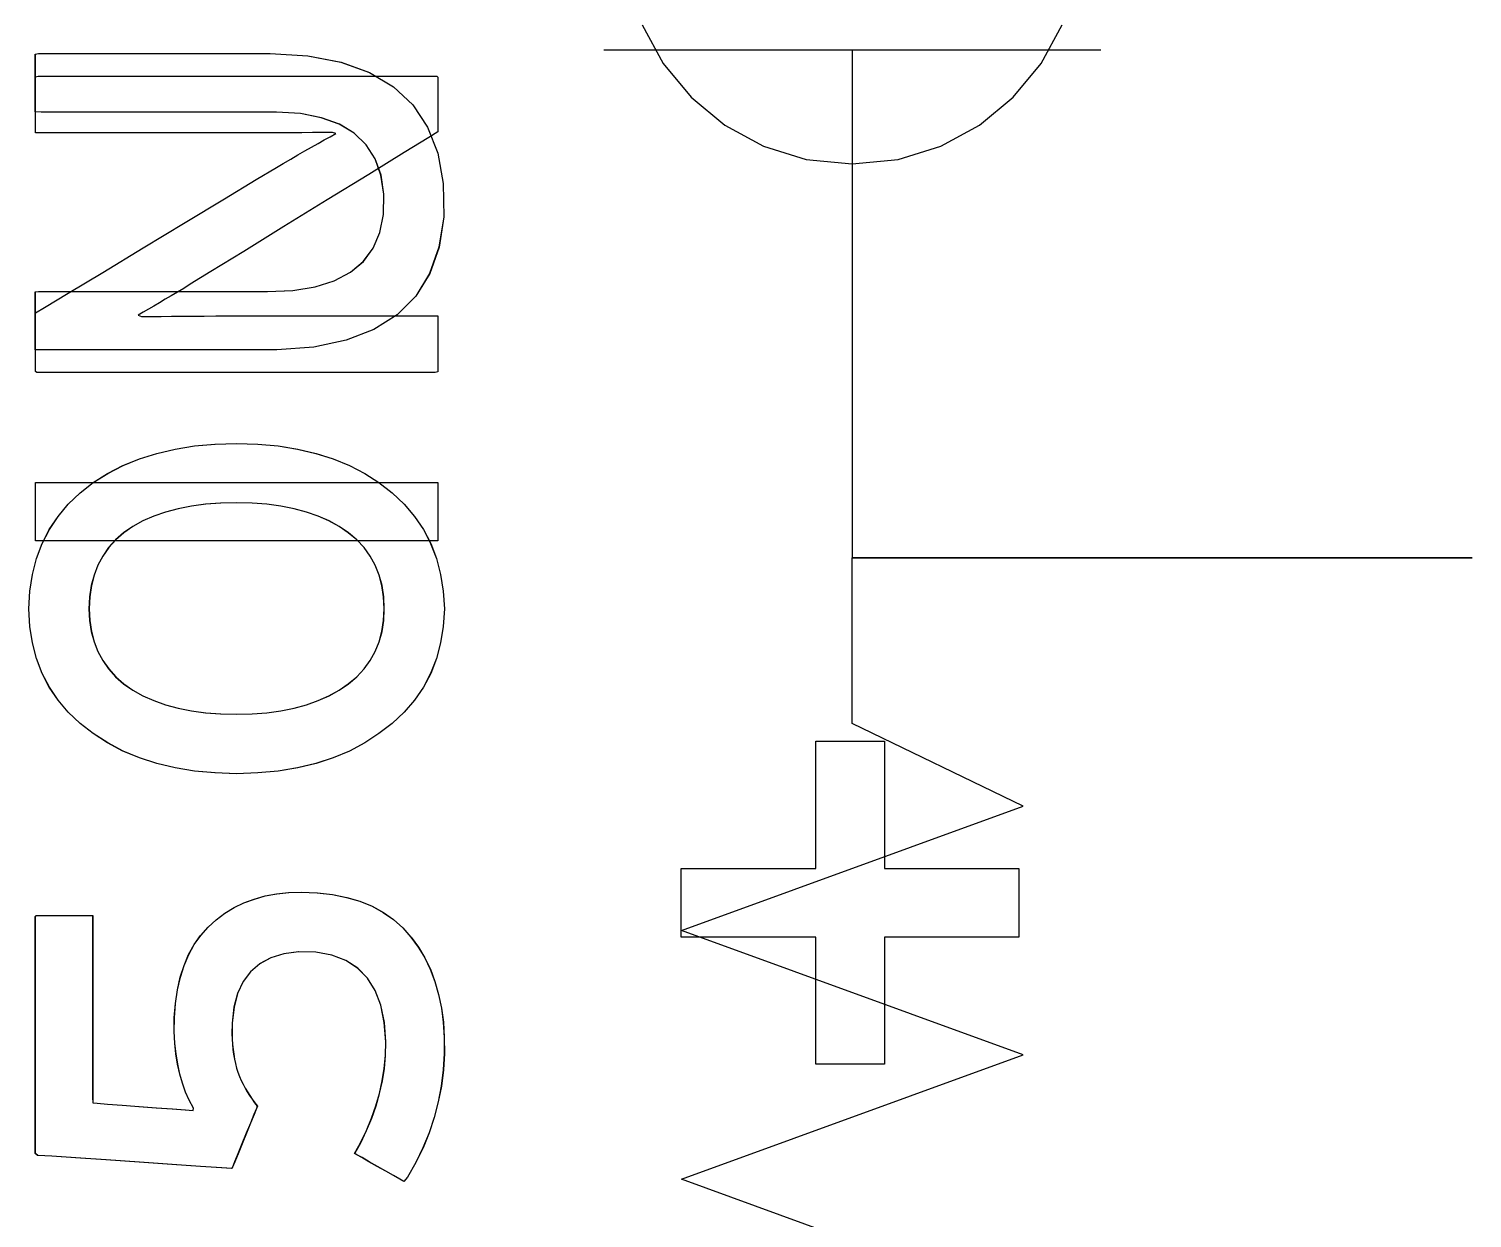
# Model space of a CAD drawing. Extents: x 1 to 47.7, y 0.2 to 35.
# Drawn here: x 36.3558 to 36.7042, y 9.0799 to 9.3669 of the extents above; entities that cross this region are included whole.
import ezdxf

# ---------------------------------------------------------------- set-up
doc = ezdxf.new("R2010")
doc.units = 0
doc.header["$MEASUREMENT"] = 0
for name, color, linetype in [('7_2___8__INDEPENDENT_INPUT', 7, 'CONTINUOUS'), ('7_3___8__OPTOISO_INDEPENDE', 7, 'CONTINUOUS'), ('7_4___24__OPTOISO_INDEPEND', 7, 'CONTINUOUS'), ('7_5___8__INDEPENDENT_INPUT', 7, 'CONTINUOUS'), ('7_6____8__INDEPENDENT_INPU', 7, 'CONTINUOUS'), ('7_7____8__OPTOISO_INDEPEND', 7, 'CONTINUOUS'), ('7_8____8__OPTOISO_INDEPEND', 7, 'CONTINUOUS')]:
    doc.layers.add(name, color=color, linetype=linetype)

msp = doc.modelspace()

# ---------------------------------------------------------------- linework, layer by layer
at = {"layer": '7_2___8__INDEPENDENT_INPUT'}
for points in [[(36.41404, 9.36092), (36.42315, 9.36037), (36.43116, 9.35885), (36.43806, 9.35637), (36.44384, 9.35294), (36.44851, 9.34854), (36.45207, 9.34318), (36.45451, 9.33686), (36.45584, 9.32959), (36.45596, 9.32156), (36.45482, 9.31422), (36.45256, 9.30783), (36.44919, 9.30238), (36.44471, 9.29789), (36.43911, 9.29434), (36.4324, 9.29175), (36.42458, 9.29011), (36.41564, 9.28941), (36.41235, 9.28939), (36.40735, 9.28939), (36.39969, 9.28939), (36.39044, 9.28939), (36.38065, 9.28939), (36.3714, 9.28939), (36.36374, 9.28939), (36.35874, 9.28939), (36.35737, 9.28941), (36.35737, 9.29013), (36.35737, 9.29168), (36.35737, 9.29379), (36.35737, 9.29619), (36.35737, 9.29861), (36.35737, 9.3008), (36.35737, 9.30248), (36.35737, 9.30339), (36.35815, 9.30348), (36.36246, 9.30348), (36.36963, 9.30348), (36.37859, 9.30348), (36.38829, 9.30348), (36.39768, 9.30348), (36.40569, 9.30348), (36.41128, 9.30348), (36.41337, 9.30348), (36.41951, 9.30377), (36.4249, 9.30464), (36.42954, 9.3061), (36.43342, 9.30814), (36.43655, 9.31076), (36.43893, 9.31396), (36.44056, 9.31775), (36.44143, 9.32212), (36.44152, 9.32701), (36.44082, 9.33158), (36.43939, 9.33555), (36.43724, 9.33892), (36.43436, 9.3417), (36.43075, 9.34388), (36.42641, 9.34546), (36.42135, 9.34644), (36.41557, 9.34682), (36.41293, 9.34683), (36.40788, 9.34683), (36.40014, 9.34683), (36.39079, 9.34683), (36.3809, 9.34683), (36.37155, 9.34683), (36.36381, 9.34683), (36.35875, 9.34683), (36.35737, 9.34685), (36.35737, 9.34758), (36.35737, 9.34912), (36.35737, 9.35123), (36.35737, 9.35363), (36.35737, 9.35605), (36.35737, 9.35824), (36.35737, 9.35992), (36.35737, 9.36083), (36.35816, 9.36092), (36.36252, 9.36092), (36.36977, 9.36092), (36.37884, 9.36092), (36.38866, 9.36092), (36.39816, 9.36092), (36.40627, 9.36092), (36.41191, 9.36092)], [(36.40592, 9.26686), (36.4111, 9.26669), (36.41602, 9.26623), (36.4207, 9.26548), (36.42512, 9.26444), (36.4293, 9.26311), (36.43322, 9.2615), (36.43689, 9.2596), (36.44032, 9.25741), (36.44352, 9.25493), (36.4464, 9.25219), (36.4489, 9.24923), (36.45104, 9.24606), (36.4528, 9.24267), (36.45419, 9.23906), (36.4552, 9.23523), (36.45584, 9.23119), (36.45611, 9.22693), (36.45584, 9.22269), (36.4552, 9.21868), (36.45419, 9.21489), (36.4528, 9.21132), (36.45104, 9.20798), (36.4489, 9.20486), (36.4464, 9.20196), (36.44352, 9.19928), (36.44032, 9.19679), (36.43689, 9.19455), (36.43322, 9.1926), (36.4293, 9.19095), (36.42512, 9.1896), (36.4207, 9.18853), (36.41602, 9.18777), (36.4111, 9.1873), (36.40592, 9.18712), (36.40075, 9.1873), (36.39581, 9.18777), (36.39113, 9.18853), (36.38668, 9.1896), (36.38248, 9.19095), (36.37853, 9.1926), (36.37482, 9.19455), (36.37135, 9.19679), (36.36815, 9.19928), (36.36531, 9.20196), (36.36285, 9.20486), (36.36075, 9.20798), (36.35902, 9.21132), (36.35766, 9.21489), (36.35667, 9.21868), (36.35606, 9.22269), (36.35581, 9.22693), (36.35606, 9.23119), (36.35667, 9.23523), (36.35766, 9.23906), (36.35902, 9.24267), (36.36075, 9.24606), (36.36285, 9.24923), (36.36531, 9.25219), (36.36815, 9.25493), (36.37135, 9.25741), (36.37482, 9.2596), (36.37853, 9.2615), (36.38248, 9.26311), (36.38668, 9.26444), (36.39113, 9.26548), (36.39581, 9.26623), (36.40075, 9.26669)], [(36.40592, 9.2525), (36.40211, 9.25241), (36.39849, 9.25214), (36.39506, 9.25169), (36.39184, 9.25107), (36.38881, 9.25027), (36.38598, 9.24929), (36.38334, 9.24813), (36.38091, 9.24679), (36.3787, 9.24527), (36.37676, 9.24357), (36.37508, 9.2417), (36.37365, 9.23966), (36.37247, 9.23745), (36.37155, 9.23507), (36.37089, 9.23253), (36.37048, 9.22981), (36.37032, 9.22693), (36.37048, 9.2241), (36.37089, 9.22143), (36.37155, 9.21893), (36.37247, 9.21659), (36.37365, 9.21441), (36.37508, 9.2124), (36.37676, 9.21054), (36.3787, 9.20885), (36.38091, 9.20731), (36.38334, 9.20595), (36.38598, 9.20476), (36.38881, 9.20376), (36.39184, 9.20294), (36.39506, 9.2023), (36.39849, 9.20185), (36.40211, 9.20158), (36.40592, 9.20148), (36.4097, 9.20158), (36.41327, 9.20185), (36.41666, 9.2023), (36.41985, 9.20294), (36.42285, 9.20376), (36.42566, 9.20476), (36.42827, 9.20595), (36.43068, 9.20731), (36.43293, 9.20885), (36.43497, 9.21054), (36.43673, 9.2124), (36.43821, 9.21441), (36.43943, 9.21659), (36.44038, 9.21893), (36.44106, 9.22143), (36.44146, 9.2241), (36.4416, 9.22693), (36.44146, 9.22981), (36.44106, 9.23253), (36.44038, 9.23507), (36.43943, 9.23745), (36.43821, 9.23966), (36.43673, 9.2417), (36.43497, 9.24357), (36.43293, 9.24527), (36.43068, 9.24679), (36.42827, 9.24813), (36.42566, 9.24929), (36.42285, 9.25027), (36.41985, 9.25107), (36.41666, 9.25169), (36.41327, 9.25214), (36.4097, 9.25241)]]:
    msp.add_lwpolyline(points, close=True, dxfattribs=at)
for points in [[(36.4946, 9.3618), (36.61459, 9.3618)], [(36.55459, 9.3618), (36.55459, 9.23931), (36.70423, 9.23931)]]:
    msp.add_lwpolyline(points, dxfattribs=at)
at = {"layer": '7_3___8__OPTOISO_INDEPENDE'}
for points in [[(36.41404, 9.36092), (36.42315, 9.36037), (36.43116, 9.35885), (36.43806, 9.35637), (36.44384, 9.35294), (36.44851, 9.34854), (36.45207, 9.34318), (36.45451, 9.33686), (36.45584, 9.32959), (36.45596, 9.32156), (36.45482, 9.31422), (36.45256, 9.30783), (36.44919, 9.30238), (36.44471, 9.29789), (36.43911, 9.29434), (36.4324, 9.29175), (36.42458, 9.29011), (36.41564, 9.28941), (36.41235, 9.28939), (36.40735, 9.28939), (36.39969, 9.28939), (36.39044, 9.28939), (36.38065, 9.28939), (36.3714, 9.28939), (36.36374, 9.28939), (36.35874, 9.28939), (36.35737, 9.28941), (36.35737, 9.29013), (36.35737, 9.29168), (36.35737, 9.29379), (36.35737, 9.29619), (36.35737, 9.29861), (36.35737, 9.3008), (36.35737, 9.30248), (36.35737, 9.30339), (36.35815, 9.30348), (36.36246, 9.30348), (36.36963, 9.30348), (36.37859, 9.30348), (36.38829, 9.30348), (36.39768, 9.30348), (36.40569, 9.30348), (36.41128, 9.30348), (36.41337, 9.30348), (36.41951, 9.30377), (36.4249, 9.30464), (36.42954, 9.3061), (36.43342, 9.30814), (36.43655, 9.31076), (36.43893, 9.31396), (36.44056, 9.31775), (36.44143, 9.32212), (36.44152, 9.32701), (36.44082, 9.33158), (36.43939, 9.33555), (36.43724, 9.33892), (36.43436, 9.3417), (36.43075, 9.34388), (36.42641, 9.34546), (36.42135, 9.34644), (36.41557, 9.34682), (36.41293, 9.34683), (36.40788, 9.34683), (36.40014, 9.34683), (36.39079, 9.34683), (36.3809, 9.34683), (36.37155, 9.34683), (36.36381, 9.34683), (36.35875, 9.34683), (36.35737, 9.34685), (36.35737, 9.34758), (36.35737, 9.34912), (36.35737, 9.35123), (36.35737, 9.35363), (36.35737, 9.35605), (36.35737, 9.35824), (36.35737, 9.35992), (36.35737, 9.36083), (36.35816, 9.36092), (36.36252, 9.36092), (36.36977, 9.36092), (36.37884, 9.36092), (36.38866, 9.36092), (36.39816, 9.36092), (36.40627, 9.36092), (36.41191, 9.36092)], [(36.40592, 9.26686), (36.4111, 9.26669), (36.41602, 9.26623), (36.4207, 9.26548), (36.42512, 9.26444), (36.4293, 9.26311), (36.43322, 9.2615), (36.43689, 9.2596), (36.44032, 9.25741), (36.44352, 9.25493), (36.4464, 9.25219), (36.4489, 9.24923), (36.45104, 9.24606), (36.4528, 9.24267), (36.45419, 9.23906), (36.4552, 9.23523), (36.45584, 9.23119), (36.45611, 9.22693), (36.45584, 9.22269), (36.4552, 9.21868), (36.45419, 9.21489), (36.4528, 9.21132), (36.45104, 9.20798), (36.4489, 9.20486), (36.4464, 9.20196), (36.44352, 9.19928), (36.44032, 9.19679), (36.43689, 9.19455), (36.43322, 9.1926), (36.4293, 9.19095), (36.42512, 9.1896), (36.4207, 9.18853), (36.41602, 9.18777), (36.4111, 9.1873), (36.40592, 9.18712), (36.40075, 9.1873), (36.39581, 9.18777), (36.39113, 9.18853), (36.38668, 9.1896), (36.38248, 9.19095), (36.37853, 9.1926), (36.37482, 9.19455), (36.37135, 9.19679), (36.36815, 9.19928), (36.36531, 9.20196), (36.36285, 9.20486), (36.36075, 9.20798), (36.35902, 9.21132), (36.35766, 9.21489), (36.35667, 9.21868), (36.35606, 9.22269), (36.35581, 9.22693), (36.35606, 9.23119), (36.35667, 9.23523), (36.35766, 9.23906), (36.35902, 9.24267), (36.36075, 9.24606), (36.36285, 9.24923), (36.36531, 9.25219), (36.36815, 9.25493), (36.37135, 9.25741), (36.37482, 9.2596), (36.37853, 9.2615), (36.38248, 9.26311), (36.38668, 9.26444), (36.39113, 9.26548), (36.39581, 9.26623), (36.40075, 9.26669)], [(36.40592, 9.2525), (36.40211, 9.25241), (36.39849, 9.25214), (36.39506, 9.25169), (36.39184, 9.25107), (36.38881, 9.25027), (36.38598, 9.24929), (36.38334, 9.24813), (36.38091, 9.24679), (36.3787, 9.24527), (36.37676, 9.24357), (36.37508, 9.2417), (36.37365, 9.23966), (36.37247, 9.23745), (36.37155, 9.23507), (36.37089, 9.23253), (36.37048, 9.22981), (36.37032, 9.22693), (36.37048, 9.2241), (36.37089, 9.22143), (36.37155, 9.21893), (36.37247, 9.21659), (36.37365, 9.21441), (36.37508, 9.2124), (36.37676, 9.21054), (36.3787, 9.20885), (36.38091, 9.20731), (36.38334, 9.20595), (36.38598, 9.20476), (36.38881, 9.20376), (36.39184, 9.20294), (36.39506, 9.2023), (36.39849, 9.20185), (36.40211, 9.20158), (36.40592, 9.20148), (36.4097, 9.20158), (36.41327, 9.20185), (36.41666, 9.2023), (36.41985, 9.20294), (36.42285, 9.20376), (36.42566, 9.20476), (36.42827, 9.20595), (36.43068, 9.20731), (36.43293, 9.20885), (36.43497, 9.21054), (36.43673, 9.2124), (36.43821, 9.21441), (36.43943, 9.21659), (36.44038, 9.21893), (36.44106, 9.22143), (36.44146, 9.2241), (36.4416, 9.22693), (36.44146, 9.22981), (36.44106, 9.23253), (36.44038, 9.23507), (36.43943, 9.23745), (36.43821, 9.23966), (36.43673, 9.2417), (36.43497, 9.24357), (36.43293, 9.24527), (36.43068, 9.24679), (36.42827, 9.24813), (36.42566, 9.24929), (36.42285, 9.25027), (36.41985, 9.25107), (36.41666, 9.25169), (36.41327, 9.25214), (36.4097, 9.25241)]]:
    msp.add_lwpolyline(points, close=True, dxfattribs=at)
for points in [[(36.4946, 9.36181), (36.61459, 9.36181)], [(36.55459, 9.36181), (36.55459, 9.23933), (36.70423, 9.23933)]]:
    msp.add_lwpolyline(points, dxfattribs=at)
at = {"layer": '7_4___24__OPTOISO_INDEPEND'}
for points in [[(36.50389, 9.36787), (36.50896, 9.35853), (36.51567, 9.3504), (36.52381, 9.34368), (36.53316, 9.33861), (36.54349, 9.3354), (36.55458, 9.33429), (36.56566, 9.3354), (36.57599, 9.33861), (36.58533, 9.34368), (36.59347, 9.3504), (36.60018, 9.35853), (36.60525, 9.36787)], [(36.55458, 9.33429), (36.55458, 9.23929), (36.70423, 9.23929)], [(36.45456, 9.24333), (36.35738, 9.24333), (36.35738, 9.25742), (36.45456, 9.25742), (36.45456, 9.24333)]]:
    msp.add_lwpolyline(points, dxfattribs=at)
msp.add_lwpolyline([(36.45456, 9.34205), (36.45234, 9.34069), (36.4464, 9.33703), (36.43786, 9.33178), (36.42782, 9.3256), (36.41739, 9.31918), (36.40767, 9.31319), (36.39976, 9.30832), (36.39477, 9.30525), (36.39317, 9.30427), (36.39164, 9.30336), (36.39016, 9.30247), (36.38872, 9.30162), (36.38733, 9.3008), (36.38598, 9.3), (36.38467, 9.29924), (36.3834, 9.2985), (36.38218, 9.29779), (36.38297, 9.2975), (36.38531, 9.2975), (36.38772, 9.29751), (36.39021, 9.29752), (36.39277, 9.29753), (36.39541, 9.29755), (36.39812, 9.29757), (36.40091, 9.2976), (36.40377, 9.29763), (36.40555, 9.29763), (36.41008, 9.29763), (36.41688, 9.29763), (36.42506, 9.29763), (36.43369, 9.29763), (36.44187, 9.29763), (36.44867, 9.29763), (36.4532, 9.29763), (36.45456, 9.29762), (36.45456, 9.29699), (36.45456, 9.29556), (36.45456, 9.29358), (36.45456, 9.2913), (36.45456, 9.28896), (36.45456, 9.28682), (36.45456, 9.28512), (36.45456, 9.28412), (36.45388, 9.28395), (36.44758, 9.28395), (36.43613, 9.28395), (36.42127, 9.28395), (36.40478, 9.28395), (36.38841, 9.28395), (36.37393, 9.28395), (36.3631, 9.28395), (36.35769, 9.28395), (36.35738, 9.28422), (36.35738, 9.2854), (36.35738, 9.28726), (36.35738, 9.28956), (36.35738, 9.29202), (36.35738, 9.29439), (36.35738, 9.2964), (36.35738, 9.2978), (36.35738, 9.29833), (36.35955, 9.29963), (36.36532, 9.30312), (36.37363, 9.30813), (36.3834, 9.31403), (36.39355, 9.32016), (36.40302, 9.32587), (36.41071, 9.33051), (36.41556, 9.33344), (36.41722, 9.33443), (36.41903, 9.33548), (36.42077, 9.33648), (36.42245, 9.33745), (36.42407, 9.33837), (36.42562, 9.33925), (36.42711, 9.34008), (36.42854, 9.34087), (36.42991, 9.34162), (36.42913, 9.34191), (36.42672, 9.34189), (36.42424, 9.34186), (36.4217, 9.34184), (36.41909, 9.34183), (36.41641, 9.34181), (36.41366, 9.3418), (36.41084, 9.3418), (36.40796, 9.3418), (36.40618, 9.3418), (36.40168, 9.3418), (36.3949, 9.3418), (36.38676, 9.3418), (36.37816, 9.3418), (36.37002, 9.3418), (36.36324, 9.3418), (36.35874, 9.3418), (36.35738, 9.34181), (36.35738, 9.34244), (36.35738, 9.34387), (36.35738, 9.34585), (36.35738, 9.34814), (36.35738, 9.35047), (36.35738, 9.35261), (36.35738, 9.35431), (36.35738, 9.35531), (36.35806, 9.35548), (36.36436, 9.35548), (36.37582, 9.35548), (36.39067, 9.35548), (36.40717, 9.35548), (36.42353, 9.35548), (36.43801, 9.35548), (36.44884, 9.35548), (36.45426, 9.35548), (36.45456, 9.35523), (36.45456, 9.35413), (36.45456, 9.35239), (36.45456, 9.35024), (36.45456, 9.34794), (36.45456, 9.34573), (36.45456, 9.34385), (36.45456, 9.34254)], close=True, dxfattribs=at)
at = {"layer": '7_5___8__INDEPENDENT_INPUT'}
msp.add_lwpolyline([(36.70424, 8.93922), (36.55457, 8.93922), (36.55457, 9.00919), (36.51333, 9.0292), (36.59583, 9.05921), (36.51333, 9.08923), (36.59583, 9.11925), (36.51333, 9.14926), (36.59583, 9.17928), (36.55457, 9.19928), (36.55457, 9.23921), (36.70424, 9.23921)], dxfattribs=at)
msp.add_lwpolyline([(36.42154, 9.15854), (36.42543, 9.15838), (36.42909, 9.15796), (36.43251, 9.15728), (36.43569, 9.15634), (36.43864, 9.15513), (36.44135, 9.15366), (36.44382, 9.15194), (36.44606, 9.14995), (36.44805, 9.1477), (36.44982, 9.14528), (36.45137, 9.14268), (36.45271, 9.13991), (36.45382, 9.13697), (36.45471, 9.13386), (36.45538, 9.13057), (36.45583, 9.12712), (36.45606, 9.12349), (36.45607, 9.11962), (36.45584, 9.11564), (36.45535, 9.11173), (36.45462, 9.1079), (36.45363, 9.10413), (36.4524, 9.10043), (36.45092, 9.0968), (36.44919, 9.09325), (36.44721, 9.08976), (36.44629, 9.08872), (36.44535, 9.08926), (36.44383, 9.09012), (36.44194, 9.09119), (36.4399, 9.09235), (36.43791, 9.09348), (36.4362, 9.09445), (36.43498, 9.09514), (36.43445, 9.09544), (36.43587, 9.09805), (36.4373, 9.101), (36.43854, 9.10396), (36.43959, 9.10695), (36.44045, 9.10995), (36.44112, 9.11297), (36.4416, 9.11601), (36.44189, 9.11908), (36.44198, 9.12237), (36.44161, 9.12709), (36.44075, 9.13123), (36.43938, 9.1348), (36.43752, 9.13779), (36.43516, 9.14021), (36.43229, 9.14206), (36.42893, 9.14333), (36.42507, 9.14403), (36.42092, 9.14412), (36.41733, 9.14364), (36.4142, 9.14268), (36.41151, 9.14124), (36.40928, 9.13933), (36.4075, 9.13694), (36.40617, 9.13408), (36.4053, 9.13075), (36.40487, 9.12694), (36.40483, 9.12436), (36.40487, 9.12306), (36.40495, 9.12181), (36.40507, 9.12059), (36.40522, 9.11941), (36.40542, 9.11826), (36.40565, 9.11715), (36.40593, 9.11608), (36.40624, 9.11505), (36.40663, 9.11406), (36.40705, 9.1131), (36.40751, 9.11215), (36.408, 9.11122), (36.40853, 9.11031), (36.40908, 9.10942), (36.40967, 9.10855), (36.41029, 9.1077), (36.41094, 9.10687), (36.41072, 9.10632), (36.41013, 9.10488), (36.40929, 9.1028), (36.40829, 9.10034), (36.40725, 9.09778), (36.40628, 9.09539), (36.40548, 9.09343), (36.40496, 9.09216), (36.40474, 9.09183), (36.40232, 9.09199), (36.39724, 9.09234), (36.39033, 9.09281), (36.38244, 9.09335), (36.37441, 9.09389), (36.36708, 9.09439), (36.3613, 9.09478), (36.3579, 9.09501), (36.35735, 9.09548), (36.35735, 9.09924), (36.35735, 9.10601), (36.35735, 9.11478), (36.35735, 9.12453), (36.35735, 9.13421), (36.35735, 9.14281), (36.35735, 9.1493), (36.35735, 9.15266), (36.35758, 9.1529), (36.35866, 9.1529), (36.36041, 9.1529), (36.36258, 9.1529), (36.36493, 9.1529), (36.36721, 9.1529), (36.36917, 9.1529), (36.37058, 9.1529), (36.37118, 9.1529), (36.37119, 9.1516), (36.37119, 9.14752), (36.37119, 9.14142), (36.37119, 9.13413), (36.37119, 9.12643), (36.37119, 9.11913), (36.37119, 9.11304), (36.37119, 9.10895), (36.3712, 9.10765), (36.37228, 9.10757), (36.37479, 9.10739), (36.37829, 9.10713), (36.38236, 9.10682), (36.38655, 9.10651), (36.39042, 9.10623), (36.39354, 9.10599), (36.39547, 9.10585), (36.39551, 9.10642), (36.3945, 9.10829), (36.39361, 9.11028), (36.39285, 9.1124), (36.39221, 9.11464), (36.39169, 9.11701), (36.3913, 9.11951), (36.39103, 9.12212), (36.39088, 9.12487), (36.39091, 9.12816), (36.39117, 9.13165), (36.39165, 9.13493), (36.39234, 9.13799), (36.39325, 9.14084), (36.39437, 9.14348), (36.39572, 9.1459), (36.39727, 9.14811), (36.39905, 9.15011), (36.40101, 9.15188), (36.40311, 9.15344), (36.40534, 9.1548), (36.4077, 9.15594), (36.4102, 9.15688), (36.41284, 9.15761), (36.4156, 9.15813), (36.4185, 9.15844)], close=True, dxfattribs=at)
at = {"layer": '7_6____8__INDEPENDENT_INPU'}
for points in [[(36.41402, 9.36092), (36.42314, 9.36037), (36.43115, 9.35885), (36.43804, 9.35637), (36.44383, 9.35294), (36.4485, 9.34854), (36.45205, 9.34318), (36.4545, 9.33686), (36.45583, 9.32959), (36.45595, 9.32156), (36.45481, 9.31422), (36.45255, 9.30783), (36.44918, 9.30238), (36.44469, 9.29789), (36.4391, 9.29434), (36.43239, 9.29175), (36.42457, 9.29011), (36.41563, 9.28941), (36.41234, 9.28939), (36.40734, 9.28939), (36.39968, 9.28939), (36.39042, 9.28939), (36.38064, 9.28939), (36.37139, 9.28939), (36.36373, 9.28939), (36.35873, 9.28939), (36.35735, 9.28941), (36.35735, 9.29013), (36.35735, 9.29168), (36.35735, 9.29379), (36.35735, 9.29619), (36.35735, 9.29861), (36.35735, 9.3008), (36.35735, 9.30248), (36.35735, 9.30339), (36.35813, 9.30348), (36.36245, 9.30348), (36.36962, 9.30348), (36.37858, 9.30348), (36.38828, 9.30348), (36.39767, 9.30348), (36.40568, 9.30348), (36.41126, 9.30348), (36.41336, 9.30348), (36.4195, 9.30377), (36.42489, 9.30464), (36.42953, 9.3061), (36.43341, 9.30814), (36.43654, 9.31076), (36.43892, 9.31396), (36.44054, 9.31775), (36.44142, 9.32212), (36.44151, 9.32701), (36.4408, 9.33158), (36.43938, 9.33555), (36.43722, 9.33892), (36.43434, 9.3417), (36.43074, 9.34388), (36.4264, 9.34546), (36.42134, 9.34644), (36.41555, 9.34682), (36.41292, 9.34683), (36.40787, 9.34683), (36.40013, 9.34683), (36.39077, 9.34683), (36.38089, 9.34683), (36.37153, 9.34683), (36.36379, 9.34683), (36.35874, 9.34683), (36.35735, 9.34685), (36.35735, 9.34758), (36.35735, 9.34912), (36.35735, 9.35123), (36.35735, 9.35363), (36.35735, 9.35605), (36.35735, 9.35824), (36.35735, 9.35992), (36.35735, 9.36083), (36.35814, 9.36092), (36.36251, 9.36092), (36.36976, 9.36092), (36.37883, 9.36092), (36.38865, 9.36092), (36.39815, 9.36092), (36.40625, 9.36092), (36.4119, 9.36092)], [(36.40591, 9.26686), (36.41109, 9.26669), (36.41601, 9.26623), (36.42068, 9.26548), (36.42511, 9.26444), (36.42928, 9.26311), (36.43321, 9.2615), (36.43688, 9.2596), (36.4403, 9.25741), (36.4435, 9.25493), (36.44638, 9.25219), (36.44889, 9.24923), (36.45103, 9.24606), (36.45279, 9.24267), (36.45417, 9.23906), (36.45519, 9.23523), (36.45583, 9.23119), (36.4561, 9.22693), (36.45583, 9.22269), (36.45519, 9.21868), (36.45417, 9.21489), (36.45279, 9.21132), (36.45103, 9.20798), (36.44889, 9.20486), (36.44638, 9.20196), (36.4435, 9.19928), (36.4403, 9.19679), (36.43688, 9.19455), (36.43321, 9.1926), (36.42928, 9.19095), (36.42511, 9.1896), (36.42068, 9.18853), (36.41601, 9.18777), (36.41109, 9.1873), (36.40591, 9.18712), (36.40073, 9.1873), (36.3958, 9.18777), (36.39111, 9.18853), (36.38667, 9.1896), (36.38247, 9.19095), (36.37851, 9.1926), (36.3748, 9.19455), (36.37134, 9.19679), (36.36814, 9.19928), (36.3653, 9.20196), (36.36283, 9.20486), (36.36073, 9.20798), (36.35901, 9.21132), (36.35765, 9.21489), (36.35666, 9.21868), (36.35604, 9.22269), (36.35579, 9.22693), (36.35604, 9.23119), (36.35666, 9.23523), (36.35765, 9.23906), (36.35901, 9.24267), (36.36073, 9.24606), (36.36283, 9.24923), (36.3653, 9.25219), (36.36814, 9.25493), (36.37134, 9.25741), (36.3748, 9.2596), (36.37851, 9.2615), (36.38247, 9.26311), (36.38667, 9.26444), (36.39111, 9.26548), (36.3958, 9.26623), (36.40073, 9.26669)], [(36.40591, 9.2525), (36.40209, 9.25241), (36.39847, 9.25214), (36.39505, 9.25169), (36.39182, 9.25107), (36.3888, 9.25027), (36.38596, 9.24929), (36.38333, 9.24813), (36.38089, 9.24679), (36.37868, 9.24527), (36.37674, 9.24357), (36.37506, 9.2417), (36.37363, 9.23966), (36.37246, 9.23745), (36.37154, 9.23507), (36.37087, 9.23253), (36.37046, 9.22981), (36.37031, 9.22693), (36.37046, 9.2241), (36.37087, 9.22143), (36.37154, 9.21893), (36.37246, 9.21659), (36.37363, 9.21441), (36.37506, 9.2124), (36.37674, 9.21054), (36.37868, 9.20885), (36.38089, 9.20731), (36.38333, 9.20595), (36.38596, 9.20476), (36.3888, 9.20376), (36.39182, 9.20294), (36.39505, 9.2023), (36.39847, 9.20185), (36.40209, 9.20158), (36.40591, 9.20148), (36.40968, 9.20158), (36.41326, 9.20185), (36.41665, 9.2023), (36.41984, 9.20294), (36.42284, 9.20376), (36.42564, 9.20476), (36.42825, 9.20595), (36.43067, 9.20731), (36.43292, 9.20885), (36.43495, 9.21054), (36.43671, 9.2124), (36.4382, 9.21441), (36.43942, 9.21659), (36.44037, 9.21893), (36.44104, 9.22143), (36.44145, 9.2241), (36.44158, 9.22693), (36.44145, 9.22981), (36.44104, 9.23253), (36.44037, 9.23507), (36.43942, 9.23745), (36.4382, 9.23966), (36.43671, 9.2417), (36.43495, 9.24357), (36.43292, 9.24527), (36.43067, 9.24679), (36.42825, 9.24813), (36.42564, 9.24929), (36.42284, 9.25027), (36.41984, 9.25107), (36.41665, 9.25169), (36.41326, 9.25214), (36.40968, 9.25241)]]:
    msp.add_lwpolyline(points, close=True, dxfattribs=at)
for points in [[(36.4946, 9.3618), (36.61459, 9.3618)], [(36.55459, 9.3618), (36.55459, 9.23931), (36.70423, 9.23931)], [(36.56235, 9.16423), (36.59482, 9.16423), (36.59482, 9.14765), (36.56235, 9.14765), (36.56235, 9.11701), (36.54578, 9.11701), (36.54578, 9.14765), (36.51331, 9.14765), (36.51331, 9.16423), (36.54578, 9.16423), (36.54578, 9.19499), (36.56235, 9.19499), (36.56235, 9.16423)]]:
    msp.add_lwpolyline(points, dxfattribs=at)
at = {"layer": '7_7____8__OPTOISO_INDEPEND'}
for points in [[(36.41404, 9.36092), (36.42315, 9.36037), (36.43116, 9.35885), (36.43806, 9.35637), (36.44384, 9.35294), (36.44851, 9.34854), (36.45207, 9.34318), (36.45451, 9.33686), (36.45584, 9.32959), (36.45596, 9.32156), (36.45482, 9.31422), (36.45256, 9.30783), (36.44919, 9.30238), (36.44471, 9.29789), (36.43911, 9.29434), (36.4324, 9.29175), (36.42458, 9.29011), (36.41564, 9.28941), (36.41235, 9.28939), (36.40735, 9.28939), (36.39969, 9.28939), (36.39044, 9.28939), (36.38065, 9.28939), (36.3714, 9.28939), (36.36374, 9.28939), (36.35874, 9.28939), (36.35737, 9.28941), (36.35737, 9.29013), (36.35737, 9.29168), (36.35737, 9.29379), (36.35737, 9.29619), (36.35737, 9.29861), (36.35737, 9.3008), (36.35737, 9.30248), (36.35737, 9.30339), (36.35815, 9.30348), (36.36246, 9.30348), (36.36963, 9.30348), (36.37859, 9.30348), (36.38829, 9.30348), (36.39768, 9.30348), (36.40569, 9.30348), (36.41128, 9.30348), (36.41337, 9.30348), (36.41951, 9.30377), (36.4249, 9.30464), (36.42954, 9.3061), (36.43342, 9.30814), (36.43655, 9.31076), (36.43893, 9.31396), (36.44056, 9.31775), (36.44143, 9.32212), (36.44152, 9.32701), (36.44082, 9.33158), (36.43939, 9.33555), (36.43724, 9.33892), (36.43436, 9.3417), (36.43075, 9.34388), (36.42641, 9.34546), (36.42135, 9.34644), (36.41557, 9.34682), (36.41293, 9.34683), (36.40788, 9.34683), (36.40014, 9.34683), (36.39079, 9.34683), (36.3809, 9.34683), (36.37155, 9.34683), (36.36381, 9.34683), (36.35875, 9.34683), (36.35737, 9.34685), (36.35737, 9.34758), (36.35737, 9.34912), (36.35737, 9.35123), (36.35737, 9.35363), (36.35737, 9.35605), (36.35737, 9.35824), (36.35737, 9.35992), (36.35737, 9.36083), (36.35816, 9.36092), (36.36252, 9.36092), (36.36977, 9.36092), (36.37884, 9.36092), (36.38866, 9.36092), (36.39816, 9.36092), (36.40627, 9.36092), (36.41191, 9.36092)], [(36.40592, 9.26686), (36.4111, 9.26669), (36.41602, 9.26623), (36.4207, 9.26548), (36.42512, 9.26444), (36.4293, 9.26311), (36.43322, 9.2615), (36.43689, 9.2596), (36.44032, 9.25741), (36.44352, 9.25493), (36.4464, 9.25219), (36.4489, 9.24923), (36.45104, 9.24606), (36.4528, 9.24267), (36.45419, 9.23906), (36.4552, 9.23523), (36.45584, 9.23119), (36.45611, 9.22693), (36.45584, 9.22269), (36.4552, 9.21868), (36.45419, 9.21489), (36.4528, 9.21132), (36.45104, 9.20798), (36.4489, 9.20486), (36.4464, 9.20196), (36.44352, 9.19928), (36.44032, 9.19679), (36.43689, 9.19455), (36.43322, 9.1926), (36.4293, 9.19095), (36.42512, 9.1896), (36.4207, 9.18853), (36.41602, 9.18777), (36.4111, 9.1873), (36.40592, 9.18712), (36.40075, 9.1873), (36.39581, 9.18777), (36.39113, 9.18853), (36.38668, 9.1896), (36.38248, 9.19095), (36.37853, 9.1926), (36.37482, 9.19455), (36.37135, 9.19679), (36.36815, 9.19928), (36.36531, 9.20196), (36.36285, 9.20486), (36.36075, 9.20798), (36.35902, 9.21132), (36.35766, 9.21489), (36.35667, 9.21868), (36.35606, 9.22269), (36.35581, 9.22693), (36.35606, 9.23119), (36.35667, 9.23523), (36.35766, 9.23906), (36.35902, 9.24267), (36.36075, 9.24606), (36.36285, 9.24923), (36.36531, 9.25219), (36.36815, 9.25493), (36.37135, 9.25741), (36.37482, 9.2596), (36.37853, 9.2615), (36.38248, 9.26311), (36.38668, 9.26444), (36.39113, 9.26548), (36.39581, 9.26623), (36.40075, 9.26669)], [(36.40592, 9.2525), (36.40211, 9.25241), (36.39849, 9.25214), (36.39506, 9.25169), (36.39184, 9.25107), (36.38881, 9.25027), (36.38598, 9.24929), (36.38334, 9.24813), (36.38091, 9.24679), (36.3787, 9.24527), (36.37676, 9.24357), (36.37508, 9.2417), (36.37365, 9.23966), (36.37247, 9.23745), (36.37155, 9.23507), (36.37089, 9.23253), (36.37048, 9.22981), (36.37032, 9.22693), (36.37048, 9.2241), (36.37089, 9.22143), (36.37155, 9.21893), (36.37247, 9.21659), (36.37365, 9.21441), (36.37508, 9.2124), (36.37676, 9.21054), (36.3787, 9.20885), (36.38091, 9.20731), (36.38334, 9.20595), (36.38598, 9.20476), (36.38881, 9.20376), (36.39184, 9.20294), (36.39506, 9.2023), (36.39849, 9.20185), (36.40211, 9.20158), (36.40592, 9.20148), (36.4097, 9.20158), (36.41327, 9.20185), (36.41666, 9.2023), (36.41985, 9.20294), (36.42285, 9.20376), (36.42566, 9.20476), (36.42827, 9.20595), (36.43068, 9.20731), (36.43293, 9.20885), (36.43497, 9.21054), (36.43673, 9.2124), (36.43821, 9.21441), (36.43943, 9.21659), (36.44038, 9.21893), (36.44106, 9.22143), (36.44146, 9.2241), (36.4416, 9.22693), (36.44146, 9.22981), (36.44106, 9.23253), (36.44038, 9.23507), (36.43943, 9.23745), (36.43821, 9.23966), (36.43673, 9.2417), (36.43497, 9.24357), (36.43293, 9.24527), (36.43068, 9.24679), (36.42827, 9.24813), (36.42566, 9.24929), (36.42285, 9.25027), (36.41985, 9.25107), (36.41666, 9.25169), (36.41327, 9.25214), (36.4097, 9.25241)]]:
    msp.add_lwpolyline(points, close=True, dxfattribs=at)
for points in [[(36.4946, 9.36181), (36.61459, 9.36181)], [(36.55459, 9.36181), (36.55459, 9.2393), (36.70423, 9.2393)], [(36.56235, 9.16423), (36.59482, 9.16423), (36.59482, 9.14765), (36.56235, 9.14765), (36.56235, 9.11701), (36.54578, 9.11701), (36.54578, 9.14765), (36.51331, 9.14765), (36.51331, 9.16423), (36.54578, 9.16423), (36.54578, 9.19499), (36.56235, 9.19499), (36.56235, 9.16423)]]:
    msp.add_lwpolyline(points, dxfattribs=at)
at = {"layer": '7_8____8__OPTOISO_INDEPEND'}
msp.add_lwpolyline([(36.70423, 8.93922), (36.55459, 8.93922), (36.55459, 9.00919), (36.51335, 9.0292), (36.59585, 9.05921), (36.51335, 9.08923), (36.59585, 9.11925), (36.51335, 9.14926), (36.59585, 9.17928), (36.55459, 9.19928), (36.55459, 9.23921), (36.70423, 9.23921)], dxfattribs=at)
msp.add_lwpolyline([(36.42156, 9.15854), (36.42546, 9.15838), (36.42912, 9.15796), (36.43254, 9.15728), (36.43572, 9.15634), (36.43867, 9.15513), (36.44138, 9.15366), (36.44385, 9.15194), (36.44608, 9.14995), (36.44808, 9.1477), (36.44985, 9.14528), (36.4514, 9.14268), (36.45273, 9.13991), (36.45384, 9.13697), (36.45473, 9.13386), (36.45541, 9.13057), (36.45586, 9.12712), (36.45609, 9.12349), (36.4561, 9.11962), (36.45586, 9.11564), (36.45538, 9.11173), (36.45464, 9.1079), (36.45366, 9.10413), (36.45243, 9.10043), (36.45095, 9.0968), (36.44922, 9.09325), (36.44724, 9.08976), (36.44632, 9.08872), (36.44538, 9.08926), (36.44386, 9.09012), (36.44197, 9.09119), (36.43993, 9.09235), (36.43794, 9.09348), (36.43623, 9.09445), (36.43501, 9.09514), (36.43448, 9.09544), (36.4359, 9.09805), (36.43733, 9.101), (36.43856, 9.10396), (36.43961, 9.10695), (36.44047, 9.10995), (36.44114, 9.11297), (36.44163, 9.11601), (36.44192, 9.11908), (36.44201, 9.12237), (36.44164, 9.12709), (36.44078, 9.13123), (36.43941, 9.1348), (36.43755, 9.13779), (36.43518, 9.14021), (36.43232, 9.14206), (36.42896, 9.14333), (36.42509, 9.14403), (36.42095, 9.14412), (36.41736, 9.14364), (36.41422, 9.14268), (36.41154, 9.14124), (36.40931, 9.13933), (36.40753, 9.13694), (36.4062, 9.13408), (36.40532, 9.13075), (36.4049, 9.12694), (36.40486, 9.12436), (36.4049, 9.12306), (36.40498, 9.12181), (36.4051, 9.12059), (36.40525, 9.11941), (36.40545, 9.11826), (36.40568, 9.11715), (36.40596, 9.11608), (36.40627, 9.11505), (36.40665, 9.11406), (36.40708, 9.1131), (36.40754, 9.11215), (36.40803, 9.11122), (36.40855, 9.11031), (36.40911, 9.10942), (36.4097, 9.10855), (36.41032, 9.1077), (36.41097, 9.10687), (36.41075, 9.10632), (36.41016, 9.10488), (36.40931, 9.1028), (36.40832, 9.10034), (36.40728, 9.09778), (36.4063, 9.09539), (36.4055, 9.09343), (36.40499, 9.09216), (36.40476, 9.09183), (36.40235, 9.09199), (36.39727, 9.09234), (36.39036, 9.09281), (36.38247, 9.09335), (36.37444, 9.09389), (36.36711, 9.09439), (36.36133, 9.09478), (36.35793, 9.09501), (36.35738, 9.09548), (36.35738, 9.09924), (36.35738, 9.10601), (36.35738, 9.11478), (36.35738, 9.12453), (36.35738, 9.13421), (36.35738, 9.14281), (36.35738, 9.1493), (36.35738, 9.15266), (36.35761, 9.1529), (36.35869, 9.1529), (36.36044, 9.1529), (36.36261, 9.1529), (36.36495, 9.1529), (36.36723, 9.1529), (36.3692, 9.1529), (36.37061, 9.1529), (36.37121, 9.1529), (36.37122, 9.1516), (36.37122, 9.14752), (36.37122, 9.14142), (36.37122, 9.13413), (36.37122, 9.12643), (36.37122, 9.11913), (36.37122, 9.11304), (36.37122, 9.10895), (36.37123, 9.10765), (36.3723, 9.10757), (36.37481, 9.10739), (36.37832, 9.10713), (36.38239, 9.10682), (36.38658, 9.10651), (36.39045, 9.10623), (36.39357, 9.10599), (36.3955, 9.10585), (36.39554, 9.10642), (36.39453, 9.10829), (36.39364, 9.11028), (36.39288, 9.1124), (36.39224, 9.11464), (36.39172, 9.11701), (36.39133, 9.11951), (36.39106, 9.12212), (36.39091, 9.12487), (36.39093, 9.12816), (36.3912, 9.13165), (36.39167, 9.13493), (36.39237, 9.13799), (36.39328, 9.14084), (36.3944, 9.14348), (36.39574, 9.1459), (36.3973, 9.14811), (36.39907, 9.15011), (36.40104, 9.15188), (36.40313, 9.15344), (36.40537, 9.1548), (36.40773, 9.15594), (36.41023, 9.15688), (36.41286, 9.15761), (36.41563, 9.15813), (36.41853, 9.15844)], close=True, dxfattribs=at)

doc.saveas('drawing.dxf')
